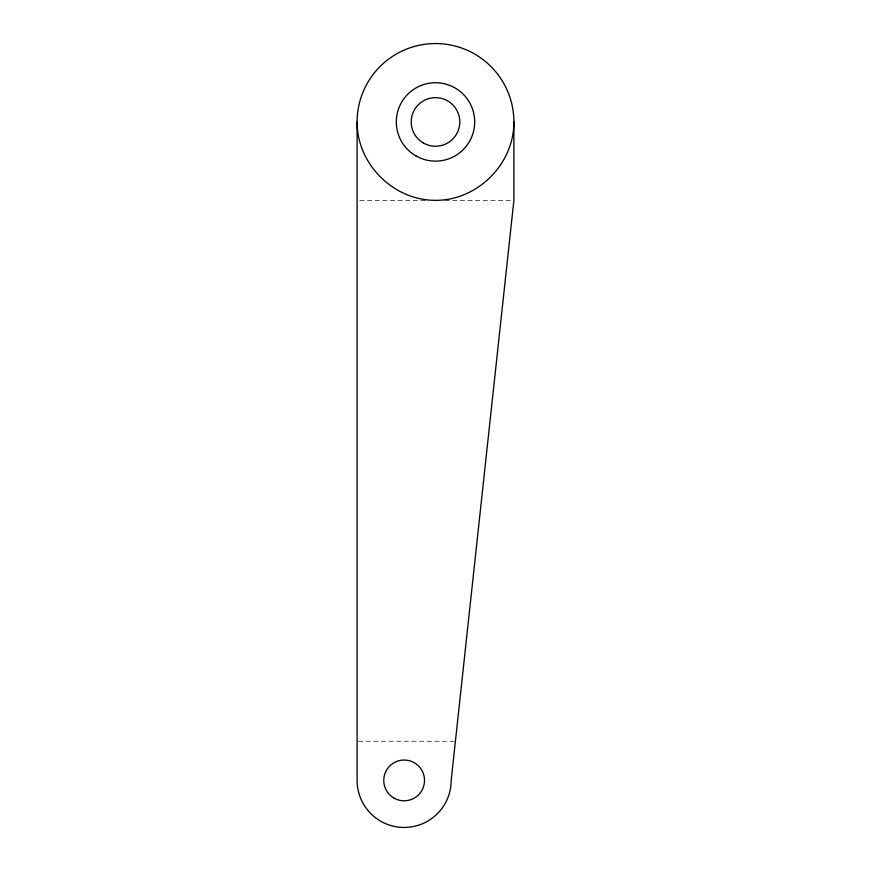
<?xml version="1.0" encoding="UTF-8"?>
<svg xmlns="http://www.w3.org/2000/svg" width="871" height="871" viewBox="0 0 871 871"><rect width="100%" height="100%" fill="white"/><g stroke="black" fill="none" stroke-linecap="round" stroke-linejoin="round"><path stroke-width="0.65" stroke-dasharray="4.36 3.27" d="M359.81 200.33L426.039 200.33M444.961 200.33L511.19 200.33M358.46 741.221L455.413 741.221"/><path stroke-width="1.31" d="M513.89 121.94C514.151 163.89 477.45 200.591 435.5 200.33C393.55 200.591 356.849 163.89 357.11 121.94A78.39 78.39 0 0 1 435.5 43.55A78.39 78.39 0 0 1 513.89 121.94L513.89 200.33L451.178 780.416A47.034 47.034 0 0 1 404.144 827.45A47.034 47.034 0 0 1 357.11 780.416L357.11 121.94M423.35 142.986A24.301 24.301 0 0 0 459.801 121.94A24.301 24.301 0 0 0 423.35 100.894A24.301 24.301 0 0 0 423.35 142.986M415.903 155.887A39.195 39.195 0 0 0 474.695 121.94A39.195 39.195 0 0 0 415.903 87.993A39.195 39.195 0 0 0 415.903 155.887M393.953 798.065A20.381 20.381 0 0 0 424.525 780.416A20.381 20.381 0 0 0 393.953 762.767A20.381 20.381 0 0 0 393.953 798.065"/></g></svg>
